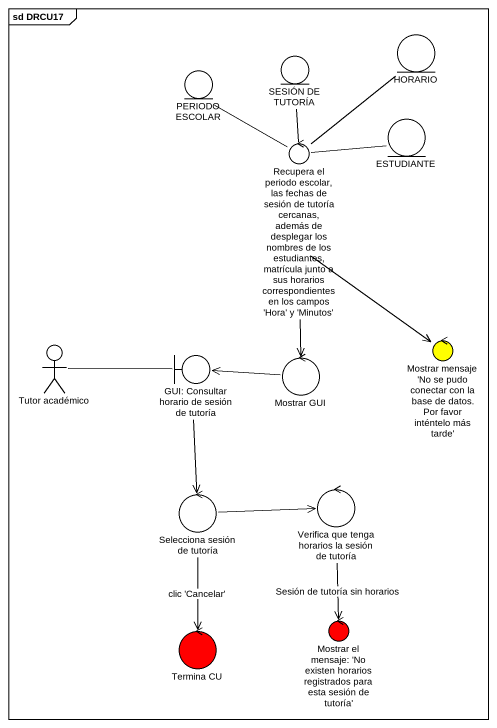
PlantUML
@startuml
mainframe sd DRCU17
entity HORARIO
entity "PERIODO ESCOLAR" as PERIODO_ESCOLAR
entity "SESIÓN DE TUTORÍA" as SESIÓN_DE_TUTORÍA
entity ESTUDIANTE
control "Recupera el periodo escolar, las fechas de sesión de tutoría cercanas, además de desplegar los nombres de los estudiantes, matrícula junto a sus horarios correspondientes en los campos 'Hora' y 'Minutos'" as Recupera_el_periodo_escolar
actor "Tutor académico" as Tutor_académico
boundary "GUI: Consultar horario de sesión de tutoría" as GUI_Consultar_horario_de
control "Mostrar mensaje 'No se pudo conectar con la base de datos. Por favor inténtelo más tarde'" as Mostrar_mensaje_No_se_pudo #FFFF00
control "Mostrar GUI" as Mostrar_GUI
control "Selecciona sesión de tutoría" as Selecciona_sesión_de_tutoría
control "Verifica que tenga horarios la sesión de tutoría" as Verifica_que_tenga_horarios
control "Mostrar el mensaje: 'No existen horarios registrados para esta sesión de tutoría'" as Mostrar_el_mensaje_No #FF0000
control "Termina CU" as Termina_CU #FF0000
HORARIO -- Recupera_el_periodo_escolar
PERIODO_ESCOLAR -- Recupera_el_periodo_escolar
SESIÓN_DE_TUTORÍA -- Recupera_el_periodo_escolar
ESTUDIANTE -- Recupera_el_periodo_escolar
Recupera_el_periodo_escolar --> Mostrar_mensaje_No_se_pudo
Recupera_el_periodo_escolar --> Mostrar_GUI
Tutor_académico -right- GUI_Consultar_horario_de
GUI_Consultar_horario_de --> Selecciona_sesión_de_tutoría
Mostrar_GUI -left-> GUI_Consultar_horario_de
Selecciona_sesión_de_tutoría -right-> Verifica_que_tenga_horarios
Selecciona_sesión_de_tutoría --> Termina_CU : clic 'Cancelar'
Verifica_que_tenga_horarios --> Mostrar_el_mensaje_No : Sesión de tutoría sin horarios
@enduml
